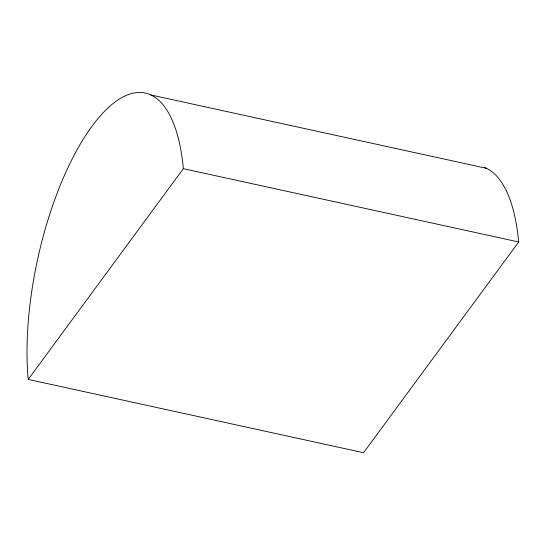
<?xml version="1.0" encoding="UTF-8"?>
<svg xmlns="http://www.w3.org/2000/svg" width="546" height="546" viewBox="0 0 546 546"><rect width="100%" height="100%" fill="white"/><g stroke="black" fill="none" stroke-linecap="round" stroke-linejoin="round"><path stroke-width="0.82" d="M28.208 379.422L183.354 168.68L518.7 241.974L363.554 452.716L28.208 379.422A185.258 69.731 -77.7 0 1 92.062 126.153A185.258 69.731 -77.7 0 1 183.354 168.68M150.928 94.963L486.281 168.257M484.746 167.595A185.258 69.731 -77.7 0 1 518.7 241.974"/></g></svg>
